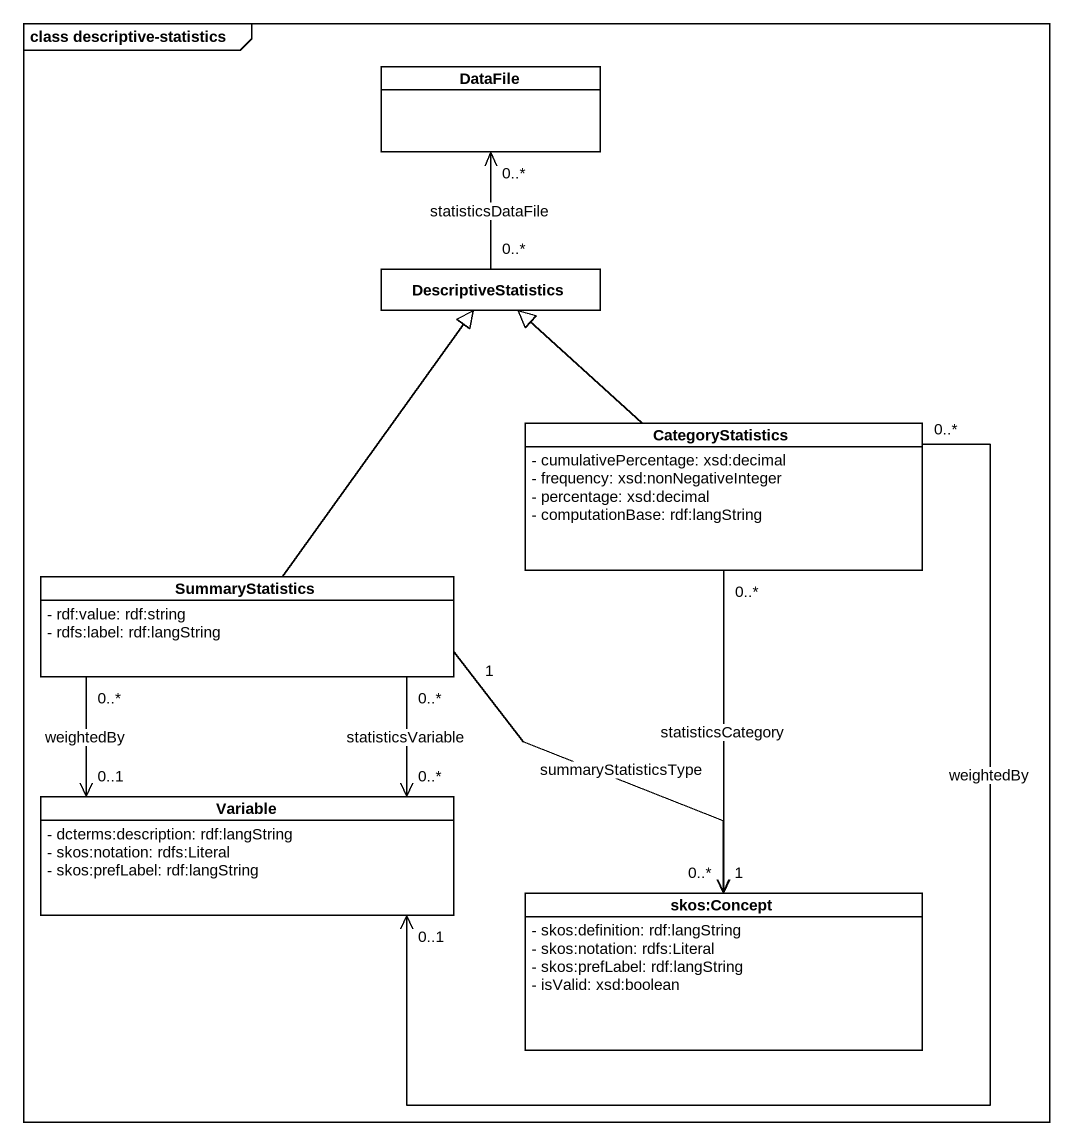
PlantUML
@startuml
mainframe class descriptive-statistics
hide circle
hide empty members
skinparam classAttributeIconSize 0
class DataFile #FFFFFF
class DescriptiveStatistics #FFFFFF
class CategoryStatistics #FFFFFF {
  - cumulativePercentage: xsd:decimal
  - frequency: xsd:nonNegativeInteger
  - percentage: xsd:decimal
  - computationBase: rdf:langString
}
class SummaryStatistics #FFFFFF {
  - rdf:value: rdf:string
  - rdfs:label: rdf:langString
}
class Variable #FFFFFF {
  - dcterms:description: rdf:langString
  - skos:notation: rdfs:Literal
  - skos:prefLabel: rdf:langString
}
class "skos:Concept" as skos_Concept #FFFFFF {
  - skos:definition: rdf:langString
  - skos:notation: rdfs:Literal
  - skos:prefLabel: rdf:langString
  - isValid: xsd:boolean
}
DescriptiveStatistics "0..*" -up-> "0..*" DataFile : statisticsDataFile
CategoryStatistics -up-|> DescriptiveStatistics
CategoryStatistics "0..*" --> "0..1" Variable : weightedBy
CategoryStatistics "0..*" --> "0..*" skos_Concept : statisticsCategory
SummaryStatistics -up-|> DescriptiveStatistics
SummaryStatistics "0..*" --> "0..1" Variable : weightedBy
SummaryStatistics "0..*" --> "0..*" Variable : statisticsVariable
SummaryStatistics "1" --> "1" skos_Concept : summaryStatisticsType
@enduml
